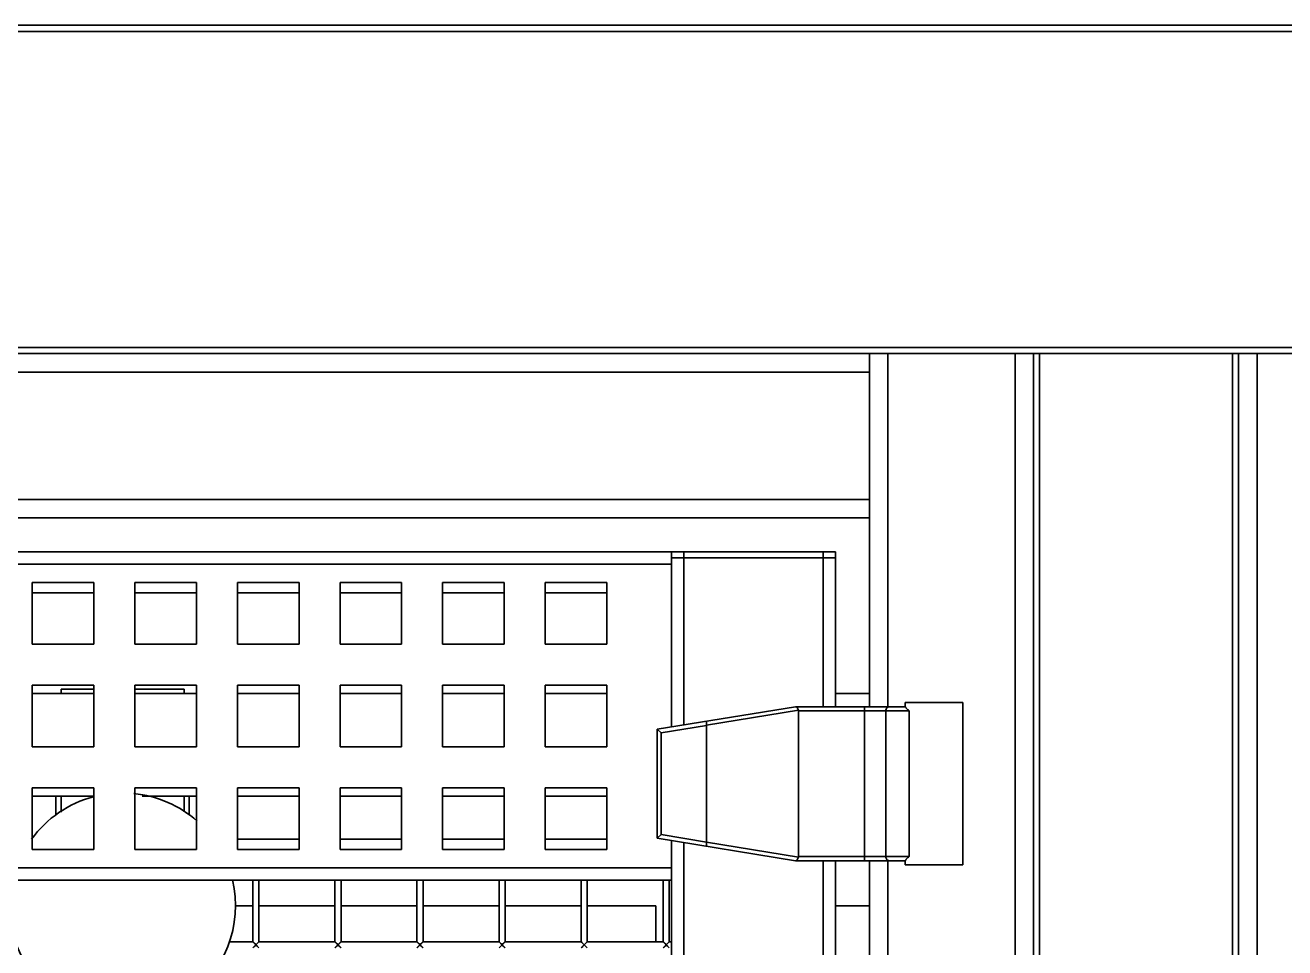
# Model space of a CAD drawing. Header units: millimetres. Extents: x 32496 to 166256, y 3504 to 23939.
# Drawn here: x 145616 to 146230, y 14465 to 14914 of the extents above; entities that cross this region are included whole.
import ezdxf

# ---------------------------------------------------------------- set-up
doc = ezdxf.new("R2010")
doc.units = ezdxf.units.MM
doc.layers.get('0').update_dxf_attribs({"lineweight": 35})

# ---------------------------------------------------------------- blocks, each defined once
blk = doc.blocks.new('8-1250')
at = {"linetype": 'Continuous'}
for p, q in [((4052.87, -31992.29), (-7783.13, -31992.29)), ((4052.87, -31995.29), (-7907.13, -31995.29)), ((4052.87, -32149.29), (-7907.13, -32149.29)), ((4052.87, -32152.29), (-7907.13, -32152.29)), ((-2569.13, -32152.29), (-2569.13, -32232.29)), ((-2560.13, -32324.29), (-2560.13, -32152.29)), ((-2498.13, -34671.29), (-2498.13, -32152.29)), ((-2489.13, -32152.29), (-2489.13, -34671.29)), ((-2389.13, -32152.29), (-2489.13, -32152.29)), ((-2486.13, -32152.29), (-2486.13, -34671.29)), ((-2392.13, -32152.29), (-2392.13, -34671.29)), ((-2389.13, -32152.29), (-2389.13, -34671.29)), ((-2380.13, -32152.29), (-2380.13, -34671.29)), ((-2569.13, -32161.29), (-3491.63, -32161.29)), ((-2569.13, -32223.29), (-3290.63, -32223.29)), ((-2569.13, -32232.29), (-3294.66, -32232.29)), ((-2569.13, -32324.29), (-2569.13, -32232.29)), ((-2665.63, -32248.79), (-3291.63, -32248.79)), ((-2665.63, -32334.15), (-2665.63, -32248.79)), ((-2665.63, -32248.79), (-2585.63, -32248.79)), ((-2659.63, -32251.79), (-2659.63, -32248.79)), ((-2591.63, -32248.79), (-2591.63, -32251.79)), ((-2585.63, -32251.79), (-2585.63, -32248.79)), ((-3291.63, -32254.79), (-2665.63, -32254.79)), ((-2665.63, -32251.79), (-2585.63, -32251.79)), ((-2665.63, -32251.79), (-2585.63, -32251.79)), ((-2659.63, -32333.17), (-2659.63, -32251.79)), ((-2591.63, -32251.79), (-2591.63, -32324.29)), ((-2585.63, -32324.29), (-2585.63, -32251.79)), ((-2977.13, -32293.79), (-2977.13, -32263.79)), ((-2977.13, -32263.79), (-2947.13, -32263.79)), ((-2947.13, -32263.79), (-2947.13, -32293.79)), ((-2927.13, -32293.79), (-2927.13, -32263.79)), ((-2927.13, -32263.79), (-2897.13, -32263.79)), ((-2897.13, -32263.79), (-2897.13, -32293.79)), ((-2877.13, -32293.79), (-2877.13, -32263.79)), ((-2877.13, -32263.79), (-2847.13, -32263.79)), ((-2847.13, -32263.79), (-2847.13, -32293.79)), ((-2827.13, -32293.79), (-2827.13, -32263.79)), ((-2827.13, -32263.79), (-2797.13, -32263.79)), ((-2797.13, -32263.79), (-2797.13, -32293.79)), ((-2777.13, -32293.79), (-2777.13, -32263.79)), ((-2777.13, -32263.79), (-2747.13, -32263.79)), ((-2747.13, -32263.79), (-2747.13, -32293.79)), ((-2727.13, -32293.79), (-2727.13, -32263.79)), ((-2727.13, -32263.79), (-2697.13, -32263.79)), ((-2697.13, -32263.79), (-2697.13, -32293.79)), ((-2947.13, -32268.79), (-2977.13, -32268.79)), ((-2897.13, -32268.79), (-2927.13, -32268.79)), ((-2847.13, -32268.79), (-2877.13, -32268.79)), ((-2797.13, -32268.79), (-2827.13, -32268.79)), ((-2747.13, -32268.79), (-2777.13, -32268.79)), ((-2697.13, -32268.79), (-2727.13, -32268.79)), ((-2947.13, -32293.79), (-2977.13, -32293.79)), ((-2897.13, -32293.79), (-2927.13, -32293.79)), ((-2847.13, -32293.79), (-2877.13, -32293.79)), ((-2797.13, -32293.79), (-2827.13, -32293.79)), ((-2747.13, -32293.79), (-2777.13, -32293.79)), ((-2697.13, -32293.79), (-2727.13, -32293.79)), ((-2977.13, -32343.79), (-2977.13, -32313.79)), ((-2977.13, -32313.79), (-2947.13, -32313.79)), ((-2977.13, -32317.79), (-2947.13, -32317.79)), ((-2963.13, -32315.79), (-2963.13, -32317.79)), ((-2963.13, -32315.79), (-2947.13, -32315.79)), ((-2947.13, -32313.79), (-2947.13, -32343.79)), ((-2927.13, -32343.79), (-2927.13, -32313.79)), ((-2927.13, -32313.79), (-2897.13, -32313.79)), ((-2927.13, -32315.79), (-2903.13, -32315.79)), ((-2927.13, -32317.79), (-2897.13, -32317.79)), ((-2903.13, -32315.79), (-2903.13, -32317.79)), ((-2897.13, -32313.79), (-2897.13, -32343.79)), ((-2877.13, -32343.79), (-2877.13, -32313.79)), ((-2877.13, -32313.79), (-2847.13, -32313.79)), ((-2877.13, -32317.79), (-2847.13, -32317.79)), ((-2847.13, -32313.79), (-2847.13, -32343.79)), ((-2827.13, -32343.79), (-2827.13, -32313.79)), ((-2827.13, -32313.79), (-2797.13, -32313.79)), ((-2827.13, -32317.79), (-2797.13, -32317.79)), ((-2797.13, -32313.79), (-2797.13, -32343.79)), ((-2777.13, -32343.79), (-2777.13, -32313.79)), ((-2777.13, -32313.79), (-2747.13, -32313.79)), ((-2777.13, -32317.79), (-2747.13, -32317.79)), ((-2747.13, -32313.79), (-2747.13, -32343.79)), ((-2727.13, -32343.79), (-2727.13, -32313.79)), ((-2727.13, -32313.79), (-2697.13, -32313.79)), ((-2727.13, -32317.79), (-2697.13, -32317.79)), ((-2697.13, -32313.79), (-2697.13, -32343.79)), ((-2585.63, -32317.79), (-2569.13, -32317.79)), ((-2672.63, -32335.29), (-2605.13, -32324.29)), ((-2605.13, -32324.29), (-2551.63, -32324.29)), ((-2571.45, -32324.29), (-2571.45, -32399.29)), ((-2551.63, -32324.29), (-2551.63, -32322.29)), ((-2551.63, -32322.29), (-2523.63, -32322.29)), ((-2523.63, -32401.29), (-2523.63, -32322.29)), ((-2603.71, -32326.01), (-2648.43, -32333.29)), ((-2603.63, -32326.29), (-2603.63, -32397.29)), ((-2603.63, -32326.29), (-2549.66, -32326.29)), ((-2561.14, -32397.29), (-2561.14, -32326.29)), ((-2549.66, -32326.29), (-2549.66, -32397.29)), ((-2672.63, -32335.29), (-2672.63, -32388.29)), ((-2672.63, -32335.29), (-2670.63, -32336.99)), ((-2648.43, -32333.37), (-2670.63, -32336.99)), ((-2670.63, -32386.59), (-2670.63, -32336.99)), ((-2648.43, -32333.37), (-2648.43, -32390.21)), ((-2947.13, -32343.79), (-2977.13, -32343.79)), ((-2897.13, -32343.79), (-2927.13, -32343.79)), ((-2847.13, -32343.79), (-2877.13, -32343.79)), ((-2797.13, -32343.79), (-2827.13, -32343.79)), ((-2747.13, -32343.79), (-2777.13, -32343.79)), ((-2697.13, -32343.79), (-2727.13, -32343.79)), ((-2977.13, -32393.79), (-2977.13, -32363.79)), ((-2977.13, -32363.79), (-2947.13, -32363.79)), ((-2977.13, -32367.79), (-2947.13, -32367.79)), ((-2965.63, -32367.79), (-2965.63, -32376.96)), ((-2963.13, -32375.61), (-2963.13, -32367.79)), ((-2947.13, -32363.79), (-2947.13, -32393.79)), ((-2927.13, -32393.79), (-2927.13, -32363.79)), ((-2927.13, -32363.79), (-2897.13, -32363.79)), ((-2923.61, -32367.79), (-2897.13, -32367.79)), ((-2903.13, -32367.79), (-2903.13, -32375.56)), ((-2900.63, -32377.04), (-2900.63, -32367.79)), ((-2897.13, -32363.79), (-2897.13, -32393.79)), ((-2877.13, -32393.79), (-2877.13, -32363.79)), ((-2877.13, -32363.79), (-2847.13, -32363.79)), ((-2877.13, -32367.79), (-2847.13, -32367.79)), ((-2847.13, -32363.79), (-2847.13, -32393.79)), ((-2827.13, -32393.79), (-2827.13, -32363.79)), ((-2827.13, -32363.79), (-2797.13, -32363.79)), ((-2827.13, -32367.79), (-2797.13, -32367.79)), ((-2797.13, -32363.79), (-2797.13, -32393.79)), ((-2777.13, -32393.79), (-2777.13, -32363.79)), ((-2777.13, -32363.79), (-2747.13, -32363.79)), ((-2777.13, -32367.79), (-2747.13, -32367.79)), ((-2747.13, -32363.79), (-2747.13, -32393.79)), ((-2727.13, -32393.79), (-2727.13, -32363.79)), ((-2727.13, -32363.79), (-2697.13, -32363.79)), ((-2727.13, -32367.79), (-2697.13, -32367.79)), ((-2697.13, -32363.79), (-2697.13, -32393.79)), ((-2672.63, -32388.29), (-2670.63, -32386.59)), ((-2670.63, -32386.59), (-2648.43, -32390.21)), ((-2877.13, -32388.79), (-2847.13, -32388.79)), ((-2827.13, -32388.79), (-2797.13, -32388.79)), ((-2777.13, -32388.79), (-2747.13, -32388.79)), ((-2727.13, -32388.79), (-2697.13, -32388.79)), ((-2672.63, -32388.29), (-2605.13, -32399.29)), ((-2665.63, -32408.79), (-2665.63, -32389.43)), ((-2659.63, -33033.17), (-2659.63, -32390.41)), ((-2648.43, -32390.28), (-2603.71, -32397.57)), ((-2947.13, -32393.79), (-2977.13, -32393.79)), ((-2897.13, -32393.79), (-2927.13, -32393.79)), ((-2847.13, -32393.79), (-2877.13, -32393.79)), ((-2797.13, -32393.79), (-2827.13, -32393.79)), ((-2747.13, -32393.79), (-2777.13, -32393.79)), ((-2697.13, -32393.79), (-2727.13, -32393.79)), ((-2549.66, -32397.29), (-2603.63, -32397.29)), ((-2665.63, -32402.79), (-3291.63, -32402.79)), ((-2605.13, -32399.29), (-2551.63, -32399.29)), ((-2591.63, -32399.29), (-2591.63, -33024.29)), ((-2585.63, -33024.29), (-2585.63, -32399.29)), ((-2569.13, -33024.29), (-2569.13, -32399.29)), ((-2560.13, -33024.29), (-2560.13, -32399.29)), ((-2551.63, -32399.29), (-2551.63, -32401.29)), ((-2523.63, -32401.29), (-2551.63, -32401.29)), ((-3291.63, -32408.79), (-2665.63, -32408.79)), ((-2869.63, -32408.79), (-2869.63, -32438.79)), ((-2866.63, -32408.79), (-2866.63, -32438.79)), ((-2829.63, -32408.79), (-2829.63, -32438.79)), ((-2826.63, -32408.79), (-2826.63, -32438.79)), ((-2789.63, -32408.79), (-2789.63, -32438.79)), ((-2786.63, -32408.79), (-2786.63, -32438.79)), ((-2749.63, -32408.79), (-2749.63, -32438.79)), ((-2746.63, -32408.79), (-2746.63, -32438.79)), ((-2709.63, -32408.79), (-2709.63, -32438.79)), ((-2706.63, -32408.79), (-2706.63, -32438.79)), ((-2669.63, -32408.79), (-2669.63, -32438.79)), ((-2666.63, -32408.79), (-2666.63, -32438.79)), ((-2665.63, -32408.79), (-2665.63, -33034.31)), ((-2869.63, -32421.29), (-2878.13, -32421.29)), ((-2829.63, -32421.29), (-2866.63, -32421.29)), ((-2789.63, -32421.29), (-2826.63, -32421.29)), ((-2749.63, -32421.29), (-2786.63, -32421.29)), ((-2709.63, -32421.29), (-2746.63, -32421.29)), ((-2673.13, -32421.29), (-2706.63, -32421.29)), ((-2673.13, -32438.79), (-2673.13, -32421.29)), ((-2569.13, -32421.29), (-2585.63, -32421.29)), ((-2881.05, -32438.79), (-2869.63, -32438.79)), ((-2869.63, -32441.79), (-2866.63, -32438.79)), ((-2869.63, -32438.79), (-2868.13, -32440.29)), ((-2866.63, -32441.79), (-2868.13, -32440.29)), ((-2866.63, -32438.79), (-2829.63, -32438.79)), ((-2829.63, -32441.79), (-2826.63, -32438.79)), ((-2829.63, -32438.79), (-2828.13, -32440.29)), ((-2826.63, -32441.79), (-2828.13, -32440.29)), ((-2826.63, -32438.79), (-2789.63, -32438.79)), ((-2789.63, -32441.79), (-2786.63, -32438.79)), ((-2789.63, -32438.79), (-2788.13, -32440.29)), ((-2786.63, -32441.79), (-2788.13, -32440.29)), ((-2786.63, -32438.79), (-2749.63, -32438.79)), ((-2749.63, -32441.79), (-2746.63, -32438.79)), ((-2749.63, -32438.79), (-2748.13, -32440.29)), ((-2746.63, -32441.79), (-2748.13, -32440.29)), ((-2746.63, -32438.79), (-2709.63, -32438.79)), ((-2709.63, -32441.79), (-2706.63, -32438.79)), ((-2709.63, -32438.79), (-2708.13, -32440.29)), ((-2706.63, -32441.79), (-2708.13, -32440.29)), ((-2706.63, -32438.79), (-2669.63, -32438.79)), ((-2669.63, -32441.79), (-2666.63, -32438.79)), ((-2669.63, -32438.79), (-2668.13, -32440.29)), ((-2666.63, -32441.79), (-2668.13, -32440.29)), ((-2666.63, -32438.79), (-2665.63, -32438.79))]:
    blk.add_line(p, q, dxfattribs=at)
for points in [[(-2869.51, -32438.9), (-2869.2, -32439.22), (-2868.71, -32439.71), (-2867.54, -32440.88)], [(-2868.13, -32440.29), (-2868.72, -32440.88), (-2869.19, -32441.35)], [(-2868.13, -32440.29), (-2867.54, -32439.7), (-2867.07, -32439.23), (-2866.74, -32438.9)], [(-2866.74, -32441.67), (-2867.07, -32441.35), (-2867.54, -32440.88)], [(-2829.51, -32438.9), (-2829.2, -32439.22), (-2828.71, -32439.71), (-2827.54, -32440.88)], [(-2828.13, -32440.29), (-2828.72, -32440.88), (-2829.19, -32441.35), (-2829.51, -32441.67)], [(-2828.13, -32440.29), (-2827.54, -32439.7), (-2827.07, -32439.23), (-2826.74, -32438.9)], [(-2826.74, -32441.67), (-2827.07, -32441.35), (-2827.54, -32440.88)], [(-2789.51, -32438.9), (-2789.2, -32439.22), (-2788.71, -32439.71), (-2787.54, -32440.88)], [(-2788.13, -32440.29), (-2788.72, -32440.88), (-2789.19, -32441.35), (-2789.51, -32441.67)], [(-2788.13, -32440.29), (-2787.54, -32439.7), (-2787.07, -32439.23), (-2786.74, -32438.9)], [(-2786.74, -32441.67), (-2787.07, -32441.35), (-2787.54, -32440.88)], [(-2749.51, -32438.9), (-2749.2, -32439.22), (-2748.71, -32439.71), (-2747.54, -32440.88)], [(-2748.13, -32440.29), (-2748.72, -32440.88), (-2749.19, -32441.35), (-2749.51, -32441.67)], [(-2748.13, -32440.29), (-2747.54, -32439.7), (-2747.07, -32439.23), (-2746.74, -32438.9)], [(-2746.74, -32441.67), (-2747.07, -32441.35), (-2747.54, -32440.88)], [(-2709.51, -32438.9), (-2709.2, -32439.22), (-2708.71, -32439.71), (-2707.54, -32440.88)], [(-2708.13, -32440.29), (-2708.72, -32440.88), (-2709.19, -32441.35), (-2709.51, -32441.67)], [(-2708.13, -32440.29), (-2707.54, -32439.7), (-2707.07, -32439.23), (-2706.74, -32438.9)], [(-2706.74, -32441.67), (-2707.07, -32441.35), (-2707.54, -32440.88)], [(-2669.51, -32438.9), (-2669.2, -32439.22), (-2668.71, -32439.71), (-2667.54, -32440.88)], [(-2668.13, -32440.29), (-2668.72, -32440.88), (-2669.19, -32441.35), (-2669.51, -32441.67)], [(-2668.13, -32440.29), (-2667.54, -32439.7), (-2667.07, -32439.23), (-2666.74, -32438.9)], [(-2666.74, -32441.67), (-2667.07, -32441.35), (-2667.54, -32440.88)]]:
    blk.add_lwpolyline(points, dxfattribs=at)
for start, end in [(104.86781, 143.81367), (48.58642, 84.21493), (166.66914, 13.32566)]:
    blk.add_arc((-2933.13, -32421.29), 55, start, end, dxfattribs=at)
for centre, major_axis, ratio, start_param, end_param in [((-2611.77, -32326.29), (8.15, 0), 0.245536, 0, 0.141711), ((-2656.57, -32334.7), (8.14, 1.41), 0.241938, -0.041927, -0.003565), ((-2656.57, -32388.88), (8.14, -1.41), 0.241938, 0.003565, 0.041927), ((-2611.77, -32397.29), (8.15, 0), 0.245536, -0.141711, 0)]:
    blk.add_ellipse(centre, major_axis=major_axis, ratio=ratio, start_param=start_param, end_param=end_param, dxfattribs=at)
for points, knots in [([(-2604.98, -32324.29), (-2604.91, -32324.29), (-2604.77, -32324.3), (-2604.58, -32324.4), (-2604.44, -32324.56), (-2604.25, -32324.88), (-2604.03, -32325.38), (-2603.83, -32325.79), (-2603.71, -32326.01)], [0, 0, 0, 0, 0.095491, 0.181572, 0.27513, 0.386659, 0.667027, 1, 1, 1, 1]), ([(-2561.14, -32326.29), (-2561.14, -32326.03), (-2561.05, -32325.52), (-2560.68, -32324.86), (-2560.11, -32324.4), (-2559.65, -32324.29), (-2559.42, -32324.29)], [0, 0, 0, 0, 0.267215, 0.524636, 0.767656, 1, 1, 1, 1]), ([(-2549.66, -32326.29), (-2549.81, -32326.18), (-2550.09, -32325.96), (-2550.48, -32325.62), (-2550.82, -32325.3), (-2551.1, -32325.01), (-2551.29, -32324.78), (-2551.42, -32324.61), (-2551.49, -32324.51), (-2551.55, -32324.43), (-2551.59, -32324.37), (-2551.61, -32324.33), (-2551.62, -32324.31), (-2551.62, -32324.3), (-2551.63, -32324.29), (-2551.63, -32324.29)], [0, 0, 0, 0, 0.198275, 0.380694, 0.545565, 0.690776, 0.813479, 0.865244, 0.909841, 0.946555, 0.974535, 0.984937, 0.992762, 0.997839, 1, 1, 1, 1]), ([(-2648.51, -32331.36), (-2648.53, -32331.36), (-2648.55, -32331.4), (-2648.56, -32331.45), (-2648.58, -32331.55), (-2648.59, -32331.71), (-2648.58, -32332.06), (-2648.53, -32332.6), (-2648.47, -32333.05), (-2648.43, -32333.29)], [0, 0, 0, 0, 0.029584, 0.055175, 0.088913, 0.180604, 0.302705, 0.62104, 1, 1, 1, 1]), ([(-2648.51, -32392.22), (-2648.53, -32392.22), (-2648.55, -32392.18), (-2648.56, -32392.12), (-2648.58, -32392.03), (-2648.59, -32391.86), (-2648.58, -32391.52), (-2648.53, -32390.98), (-2648.47, -32390.53), (-2648.43, -32390.28)], [0, 0, 0, 0, 0.029584, 0.055174, 0.088913, 0.180604, 0.302705, 0.62104, 1, 1, 1, 1]), ([(-2603.71, -32397.57), (-2603.83, -32397.79), (-2604.03, -32398.2), (-2604.25, -32398.7), (-2604.44, -32399.01), (-2604.58, -32399.18), (-2604.77, -32399.28), (-2604.91, -32399.29), (-2604.98, -32399.29)], [0, 0, 0, 0, 0.332942, 0.613322, 0.724857, 0.81841, 0.904497, 1, 1, 1, 1]), ([(-2559.42, -32399.29), (-2559.65, -32399.29), (-2560.11, -32399.18), (-2560.68, -32398.72), (-2561.05, -32398.06), (-2561.14, -32397.55), (-2561.14, -32397.29)], [0, 0, 0, 0, 0.232344, 0.475364, 0.732785, 1, 1, 1, 1]), ([(-2551.63, -32399.29), (-2551.63, -32399.29), (-2551.62, -32399.28), (-2551.62, -32399.27), (-2551.61, -32399.25), (-2551.59, -32399.21), (-2551.55, -32399.15), (-2551.49, -32399.07), (-2551.42, -32398.97), (-2551.29, -32398.8), (-2551.1, -32398.57), (-2550.82, -32398.28), (-2550.48, -32397.96), (-2550.09, -32397.62), (-2549.81, -32397.4), (-2549.66, -32397.29)], [0, 0, 0, 0, 0.002161, 0.007238, 0.015063, 0.025465, 0.053445, 0.090159, 0.134756, 0.186521, 0.309224, 0.454435, 0.619306, 0.801725, 1, 1, 1, 1])]:
    blk.add_open_spline(points, degree=3, knots=knots, dxfattribs=at)

msp = doc.modelspace()

# ---------------------------------------------------------------- block references
at = {"color": 6}
msp.add_blockref('8-1250', (148596.331, 46906.597), dxfattribs=at)

doc.saveas('drawing.dxf')
